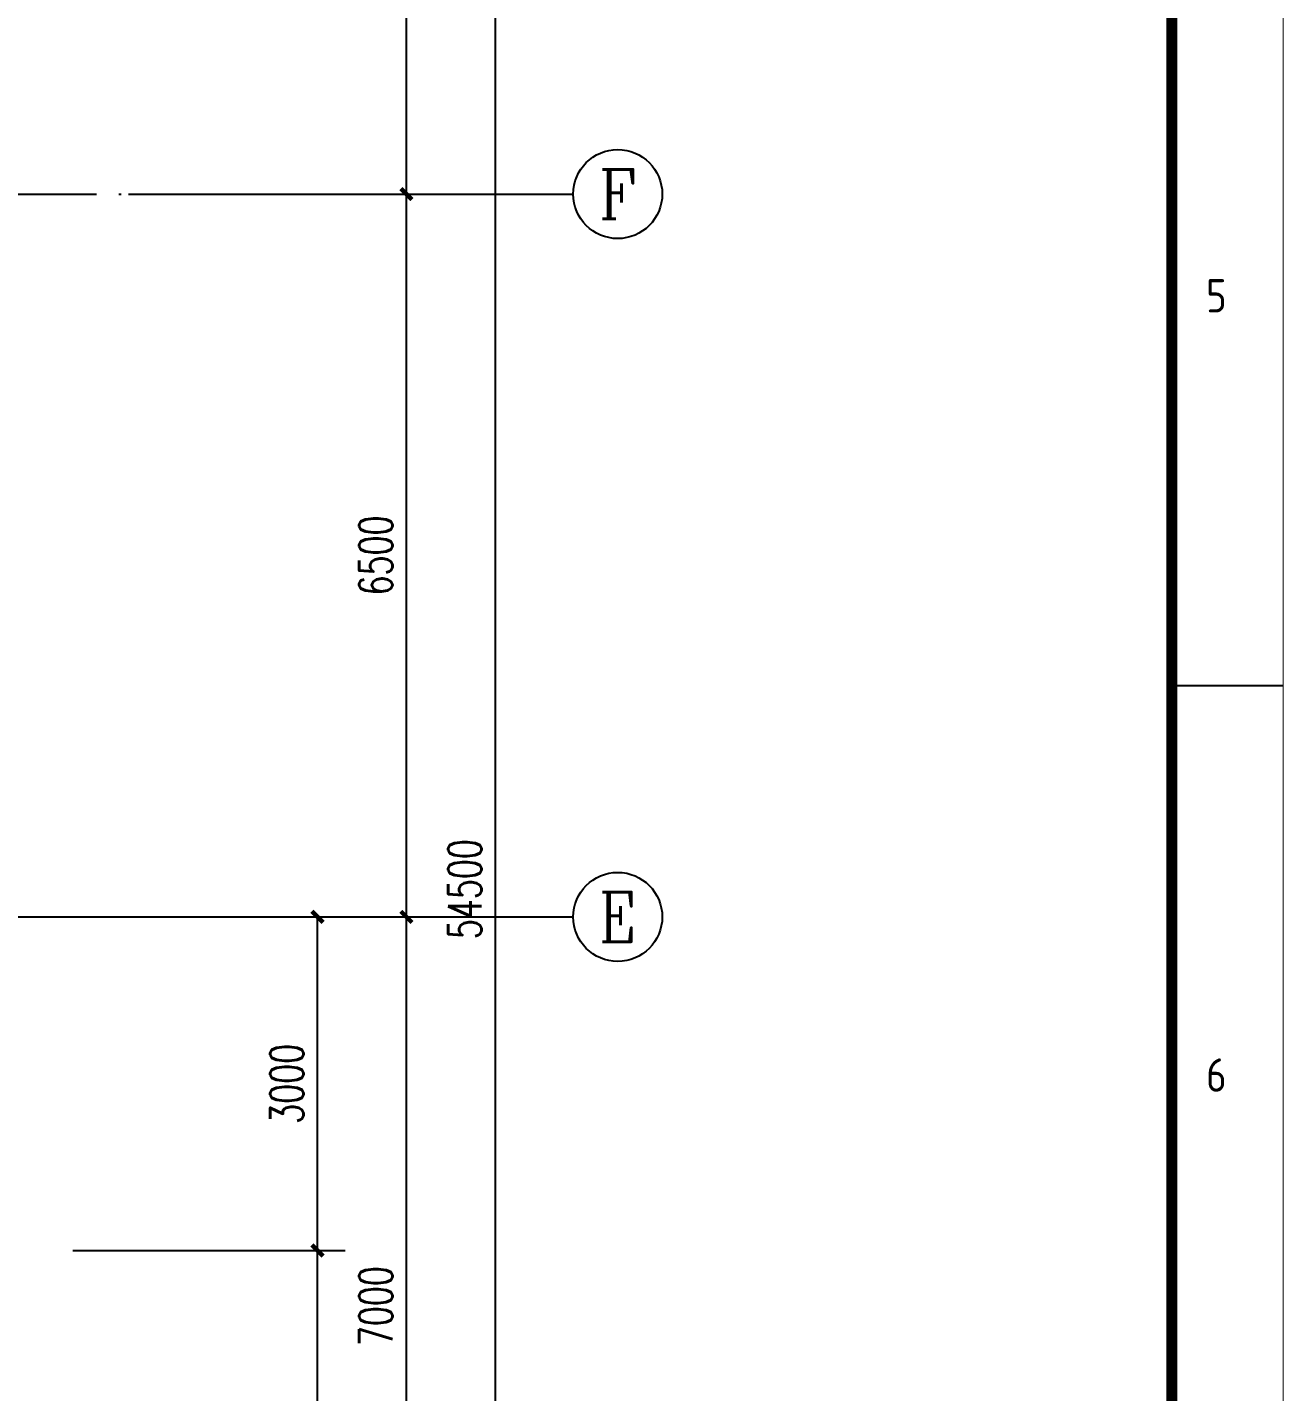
# Model space of a CAD drawing. Extents: x -59142 to 322364, y -122476 to 91021.
# Drawn here: x 112007 to 123304, y 49602 to 61872 of the extents above; entities that cross this region are included whole.
import ezdxf
from ezdxf.enums import TextEntityAlignment as Align

# ---------------------------------------------------------------- set-up
doc = ezdxf.new("R2010")
doc.units = 0
doc.header["$LTSCALE"] = 1000
doc.header["$MEASUREMENT"] = 0
doc.linetypes.add('DOTE', pattern=[2.42, 2, -0.2, 0.02, -0.2])
for name, color, linetype in [('AXIS', 3, 'Continuous'), ('AXIS_TEXT', 7, 'Continuous'), ('DOTE', 1, 'DOTE')]:
    doc.layers.add(name, color=color, linetype=linetype)
doc.styles.add('_TCH_AXIS', font='COMPLEX', dxfattribs={"bigfont": 'GBCBIG'})
doc.styles.add('_TCH_DIM_T3', font='SIMPLEX', dxfattribs={"width": 0.705882, "bigfont": 'GBCBIG'})
doc.styles.add('COMPLEX', font='COMPLEX')
doc.styles.get("Standard").update_dxf_attribs({"font": 'gbenor.shx', "bigfont": 'gbcbig.shx'})
doc.styles.add('TK', font='GEDITXT.SHX', dxfattribs={"width": 0.85, "height": 3.5, "bigfont": 'DXT.SHX'})
doc.dimstyles.new('_TCH_ARCH&&100', dxfattribs={"dimtxt": 297.5, "dimasz": 100, "dimexe": 250, "dimexo": 300, "dimgap": 126.25, "dimtad": 1, "dimdec": 0, "dimzin": 0, "dimdsep": 46, "dimtxsty": '_TCH_DIM_T3', "dimblk": 'ARCHTICK', "dimcen": 0.09, "dimazin": 2, "dimtfac": 1, "dimtdec": 0, "dimtix": 1, "dimtmove": 2, "dimatfit": 3, "dimfxl": 1, "dimtolj": 1, "dimtzin": 0, "dimarcsym": 0})

# ---------------------------------------------------------------- blocks, each defined once
blk = doc.blocks.new('GEDI_WK_A1_V')
at = {"color": 3}
blk.add_line((584, 490.58), (594, 490.58), dxfattribs=at)
for points, const_width in [([(0, 841), (0, 0), (594, 0), (594, 841)], 0.1), ([(10, 816), (10, 10), (584, 10), (584, 816)], 1)]:
    blk.add_lwpolyline(points, close=True, dxfattribs=dict(at, const_width=const_width))
for s, p in [('5', (588, 525.62)), ('6', (588, 455.54))]:
    blk.add_text(s, height=3, dxfattribs=at).set_placement(p, align=Align.MIDDLE)
blk = doc.blocks.new('A$C711966D6')
blk.add_blockref('GEDI_WK_A1_V', (0, 0))
at = {"style": 'TK', "width": 0.85}
for tag, height, p in [('PROJECTNAME', 4.75, (529, 44)), ('PHASE', 4, (571, 44)), ('DRAWINGNAME', 4.75, (539, 31))]:
    blk.add_attdef(tag, text='', height=height, dxfattribs=at).set_placement(p, align=Align.MIDDLE_CENTER)
for tag, p, height in [('APPROVE', (416, 32.75), 3.5), ('DESIGN', (461, 32.75), 3.5), ('REVIEW1', (416, 25.75), 3.5), ('DRAW', (461, 25.75), 3.5), ('REVIEW2', (416, 18.75), 3.5), ('PROPORTION', (461, 18.75), 3.5), ('DRAWINGNUMBER', (511, 18.5), 4), ('CHECK', (416, 11.75), 3.5), ('DATE', (461, 11.75), 3.5), ('VERSION', (577, 11.75), 3.5)]:
    blk.add_attdef(tag, p, '', height=height, dxfattribs=at)
blk = doc.blocks.new('是飞洒发时')
at = {"xscale": 100, "yscale": 100, "zscale": 100}
blk.add_blockref('A$C711966D6', (0, 0), dxfattribs=at)
blk = doc.blocks.new('_ArchTick')
at = {"color": 0, "linetype": 'ByBlock', "const_width": 0.4}
blk.add_lwpolyline([(-0.5, -0.5), (0.5, 0.5)], dxfattribs=at)
blk = doc.blocks.new('*D1183')
at = {"layer": 'AXIS', "color": 0, "lineweight": -2, "transparency": 16777216}
for p, q in [((112416, 50872), (114866, 50872)), ((114616, 46872), (114616, 50872)), ((112416, 46872), (114866, 46872))]:
    blk.add_line(p, q, dxfattribs=at)
at = {"layer": 'Defpoints', "color": 0, "transparency": 16777216}
for p in [(112116, 50872), (114616, 50872), (112116, 46872)]:
    blk.add_point(p, dxfattribs=at)
at = {"layer": 'AXIS', "color": 0, "lineweight": -2, "transparency": 16777216, "xscale": 100, "yscale": 100, "zscale": 100}
for p, rotation in [((114616, 50872), 90), ((114616, 46872), 270)]:
    blk.add_blockref('_ArchTick', p, dxfattribs=dict(at, rotation=rotation))
at = {"layer": 'AXIS', "color": 0, "transparency": 16777216, "insert": (114341, 48872), "char_height": 297.5, "attachment_point": 5, "rotation": 90, "style": '_TCH_DIM_T3'}
blk.add_mtext('\\A1;4000', dxfattribs=at)
blk = doc.blocks.new('*D1184')
at = {"layer": 'AXIS', "color": 0, "lineweight": -2, "transparency": 16777216}
for p, q in [((112416, 53872), (114866, 53872)), ((114616, 50872), (114616, 53872)), ((112416, 50872), (114866, 50872))]:
    blk.add_line(p, q, dxfattribs=at)
at = {"layer": 'Defpoints', "color": 0, "transparency": 16777216}
for p in [(112116, 53872), (114616, 53872), (112116, 50872)]:
    blk.add_point(p, dxfattribs=at)
at = {"layer": 'AXIS', "color": 0, "lineweight": -2, "transparency": 16777216, "xscale": 100, "yscale": 100, "zscale": 100}
for p, rotation in [((114616, 53872), 90), ((114616, 50872), 270)]:
    blk.add_blockref('_ArchTick', p, dxfattribs=dict(at, rotation=rotation))
at = {"layer": 'AXIS', "color": 0, "transparency": 16777216, "insert": (114341, 52372), "char_height": 297.5, "attachment_point": 5, "rotation": 90, "style": '_TCH_DIM_T3'}
blk.add_mtext('\\A1;3000', dxfattribs=at)
blk = doc.blocks.new('*D1258')
at = {"layer": 'AXIS', "color": 0, "lineweight": -2, "transparency": 16777216}
for p, q in [((113216, 53872), (115666, 53872)), ((115416, 46872), (115416, 53872)), ((113216, 46872), (115666, 46872))]:
    blk.add_line(p, q, dxfattribs=at)
at = {"layer": 'Defpoints', "color": 0, "transparency": 16777216}
for p in [(112916, 53872), (115416, 53872), (112916, 46872)]:
    blk.add_point(p, dxfattribs=at)
at = {"layer": 'AXIS', "color": 0, "lineweight": -2, "transparency": 16777216, "xscale": 100, "yscale": 100, "zscale": 100}
for p, rotation in [((115416, 53872), 90), ((115416, 46872), 270)]:
    blk.add_blockref('_ArchTick', p, dxfattribs=dict(at, rotation=rotation))
at = {"layer": 'AXIS', "color": 0, "transparency": 16777216, "insert": (115141, 50372), "char_height": 297.5, "attachment_point": 5, "rotation": 90, "style": '_TCH_DIM_T3'}
blk.add_mtext('\\A1;7000', dxfattribs=at)
blk = doc.blocks.new('*D1259')
at = {"layer": 'AXIS', "color": 0, "lineweight": -2, "transparency": 16777216}
for p, q in [((113216, 60372), (115666, 60372)), ((115416, 53872), (115416, 60372)), ((113216, 53872), (115666, 53872))]:
    blk.add_line(p, q, dxfattribs=at)
at = {"layer": 'Defpoints', "color": 0, "transparency": 16777216}
for p in [(112916, 60372), (115416, 60372), (112916, 53872)]:
    blk.add_point(p, dxfattribs=at)
at = {"layer": 'AXIS', "color": 0, "lineweight": -2, "transparency": 16777216, "xscale": 100, "yscale": 100, "zscale": 100}
for p, rotation in [((115416, 60372), 90), ((115416, 53872), 270)]:
    blk.add_blockref('_ArchTick', p, dxfattribs=dict(at, rotation=rotation))
at = {"layer": 'AXIS', "color": 0, "transparency": 16777216, "insert": (115141, 57122), "char_height": 297.5, "attachment_point": 5, "rotation": 90, "style": '_TCH_DIM_T3'}
blk.add_mtext('\\A1;6500', dxfattribs=at)
blk = doc.blocks.new('*D1260')
at = {"layer": 'AXIS', "color": 0, "lineweight": -2, "transparency": 16777216}
for p, q in [((113216, 67372), (115666, 67372)), ((115416, 60372), (115416, 67372)), ((113216, 60372), (115666, 60372))]:
    blk.add_line(p, q, dxfattribs=at)
at = {"layer": 'Defpoints', "color": 0, "transparency": 16777216}
for p in [(112916, 67372), (115416, 67372), (112916, 60372)]:
    blk.add_point(p, dxfattribs=at)
at = {"layer": 'AXIS', "color": 0, "lineweight": -2, "transparency": 16777216, "xscale": 100, "yscale": 100, "zscale": 100}
for p, rotation in [((115416, 67372), 90), ((115416, 60372), 270)]:
    blk.add_blockref('_ArchTick', p, dxfattribs=dict(at, rotation=rotation))
at = {"layer": 'AXIS', "color": 0, "transparency": 16777216, "insert": (115141, 63872), "char_height": 297.5, "attachment_point": 5, "rotation": 90, "style": '_TCH_DIM_T3'}
blk.add_mtext('\\A1;7000', dxfattribs=at)
blk = doc.blocks.new('*D1264')
at = {"layer": 'AXIS', "color": 0, "lineweight": -2, "transparency": 16777216}
for p, q in [((113216, 81372), (116466, 81372)), ((116216, 26872), (116216, 81372)), ((113216, 26872), (116466, 26872))]:
    blk.add_line(p, q, dxfattribs=at)
at = {"layer": 'Defpoints', "color": 0, "transparency": 16777216}
for p in [(112916, 81372), (116216, 81372), (112916, 26872)]:
    blk.add_point(p, dxfattribs=at)
at = {"layer": 'AXIS', "color": 0, "lineweight": -2, "transparency": 16777216, "xscale": 100, "yscale": 100, "zscale": 100}
for p, rotation in [((116216, 81372), 90), ((116216, 26872), 270)]:
    blk.add_blockref('_ArchTick', p, dxfattribs=dict(at, rotation=rotation))
at = {"layer": 'AXIS', "color": 0, "transparency": 16777216, "insert": (115941, 54122), "char_height": 297.5, "attachment_point": 5, "rotation": 90, "style": '_TCH_DIM_T3'}
blk.add_mtext('\\A1;54500', dxfattribs=at)
blk = doc.blocks.new('_AXISO')
blk.add_circle((0, 0), 0.5)
at = {"layer": 'AXIS_TEXT', "style": 'COMPLEX', "width": 1.041667}
blk.add_attdef('A', text='', height=0.56, dxfattribs=at).set_placement((-0.25, -0.28), (0.25, -0.28), align=Align.FIT)

msp = doc.modelspace()

# ---------------------------------------------------------------- linework, layer by layer
at = {"layer": 'AXIS'}
for p, q in [((112915.9, 60372.1), (116915.9, 60372.1)), ((112915.9, 53872.1), (116915.9, 53872.1))]:
    msp.add_line(p, q, dxfattribs=at)
at = {"layer": 'DOTE'}
for p, q in [((84009.9, 60372.1), (112915.9, 60372.1)), ((84009.9, 53872.1), (112915.9, 53872.1))]:
    msp.add_line(p, q, dxfattribs=at)

# ---------------------------------------------------------------- block references
msp.add_blockref('是飞洒发时', (63898.5, 6896))
at = {"layer": 'AXIS'}
ref = msp.add_blockref('_AXISO', (117315.9, 60372.1), dxfattribs=dict(at, xscale=800, yscale=800, zscale=800))
ref.add_attrib('A', 'F', dxfattribs={"layer": 'AXIS_TEXT', "height": 445.4, "style": '_TCH_AXIS'}).set_placement((117146.2, 60149.3), (117485.6, 60149.3), align=Align.FIT)
ref = msp.add_blockref('_AXISO', (117315.9, 53872.1), dxfattribs=dict(at, xscale=800, yscale=800, zscale=800))
ref.add_attrib('A', 'E', dxfattribs={"layer": 'AXIS_TEXT', "height": 445.4, "style": '_TCH_AXIS'}).set_placement((117146.2, 53649.3), (117485.6, 53649.3), align=Align.FIT)

# ---------------------------------------------------------------- dimensions: what is measured, and where the dimension line sits
for p1, p2, distance, picture, middle in [((112915.9, 26872.1), (112915.9, 81372.1), -3300, '*D1264', (115940.9, 54122.1)), ((112915.9, 60372.1), (112915.9, 67372.1), -2500, '*D1260', (115140.9, 63872.1)), ((112915.9, 53872.1), (112915.9, 60372.1), -2500, '*D1259', (115140.9, 57122.1)), ((112115.9, 50872.1), (112115.9, 53872.1), -2500, '*D1184', (114340.9, 52372.1)), ((112915.9, 46872.1), (112915.9, 53872.1), -2500, '*D1258', (115140.9, 50372.1)), ((112115.9, 46872.1), (112115.9, 50872.1), -2500, '*D1183', (114340.9, 48872.1))]:
    dim = msp.add_aligned_dim(p1=p1, p2=p2, distance=distance, dimstyle='_TCH_ARCH&&100', dxfattribs=at)
    dim.commit()
    dim.dimension.update_dxf_attribs({"geometry": picture, "text_midpoint": middle})

doc.saveas('drawing.dxf')
